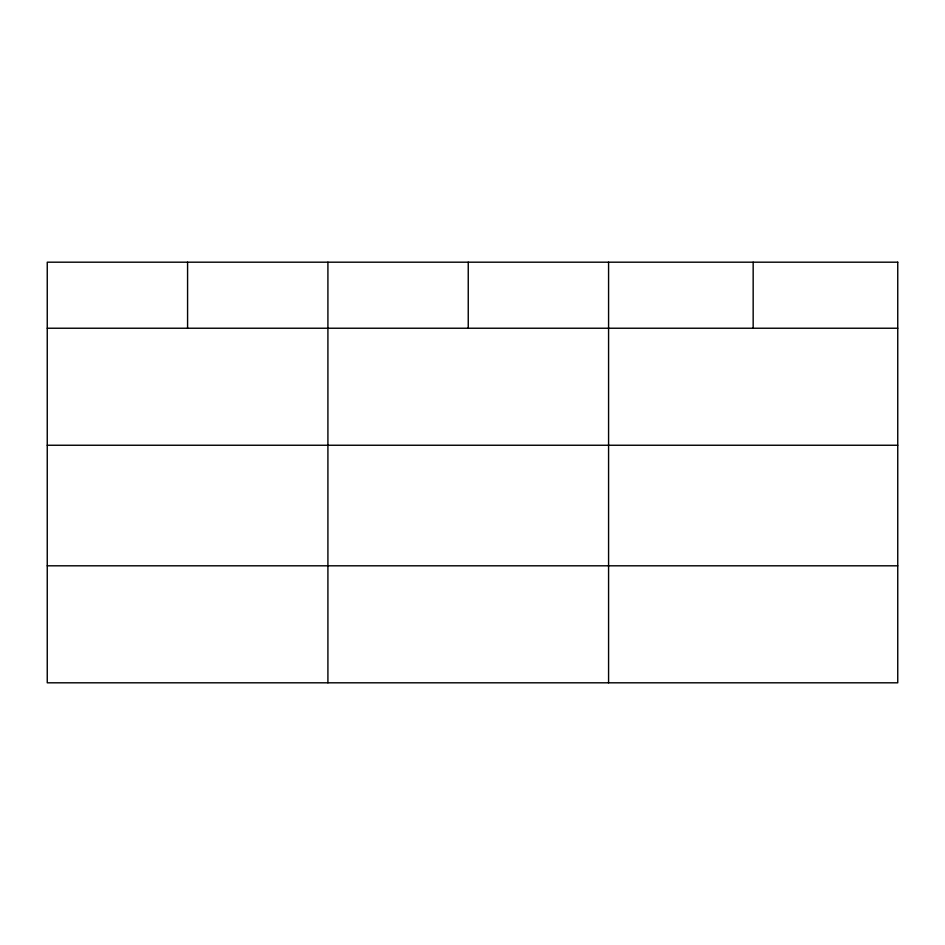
<?xml version="1.0" encoding="UTF-8"?>
<svg xmlns="http://www.w3.org/2000/svg" width="945" height="945" viewBox="0 0 945 945"><rect width="100%" height="100%" fill="white"/><g stroke="black" fill="none" stroke-linecap="round" stroke-linejoin="round"><path stroke-width="1.42" d="M47.25 328.234L897.75 328.234M47.25 445.249L897.75 445.249M47.25 565.807L897.75 565.807M753.165 262.19L753.165 328.234M608.58 262.19L608.58 682.81M468.247 262.19L468.247 328.234M327.915 262.19L327.915 682.81M187.583 262.19L187.583 328.234M897.75 262.19L47.25 262.19L47.25 682.81L897.75 682.81L897.75 262.19"/></g></svg>
